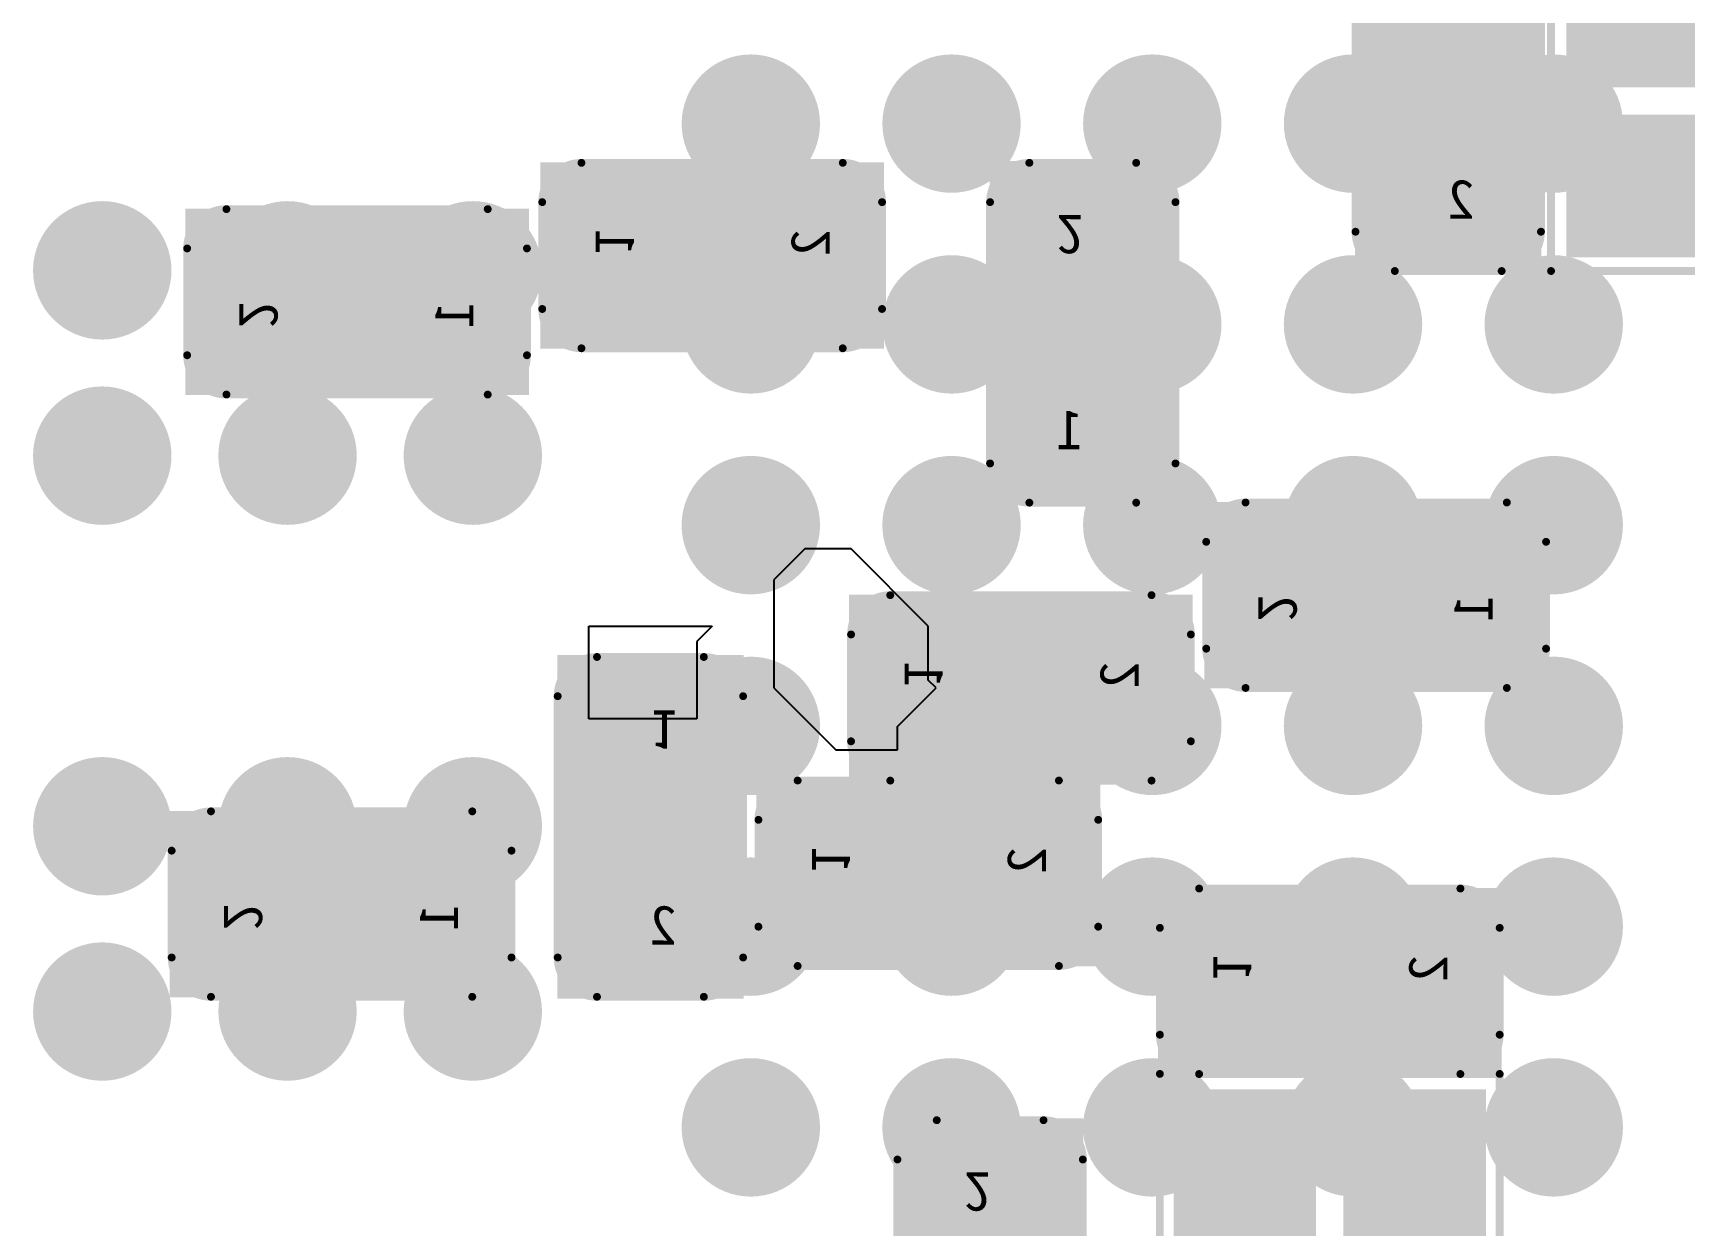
# Model space of a CAD drawing. Header units: millimetres. Extents: x 7.33 to 10.08, y 7.01 to 8.78.
# Drawn here: x 8.0839 to 8.2944, y 7.6805 to 7.8326 of the extents above; entities that cross this region are included whole.
import ezdxf

# ---------------------------------------------------------------- set-up
doc = ezdxf.new("R2010")
doc.units = ezdxf.units.MM
doc.header["$MEASUREMENT"] = 0
for name, color, linetype in [('BottomLayer', 5, 'Continuous'), ('BottomOverlay', 54, 'Continuous'), ('BottomPaste', 16, 'Continuous'), ('BottomSolder', 6, 'Continuous'), ('Mechanical20', 56, 'Continuous'), ('TopLayer', 1, 'Continuous'), ('TopPaste', 8, 'Continuous'), ('TopSolder', 216, 'Continuous')]:
    doc.layers.add(name, color=color, linetype=linetype)

# ---------------------------------------------------------------- blocks, each defined once
blk = doc.blocks.new('R0201_B_102')
at = {"layer": 'BottomLayer'}
for points in [[(-0.01792, -0.00788), (-0.00375, -0.00788), (-0.01792, 0.00787), (-0.00375, 0.00787)], [(0.00374, -0.00788), (0.01791, -0.00788), (0.00374, 0.00787), (0.01791, 0.00787)]]:
    blk.add_solid(points, dxfattribs=at)
at = {"layer": 'BottomOverlay', "const_width": 0.001}
for points in [[(-0.02166, 0.01182), (-0.02166, -0.01182)], [(-0.02166, 0.01182), (0.02166, 0.01182)], [(0.02166, 0.01182), (0.02166, -0.01182)], [(-0.02166, -0.01182), (0.02166, -0.01182)]]:
    blk.add_lwpolyline(points, dxfattribs=at)
at = {"layer": 'BottomOverlay', "const_width": 0.0005}
for points in [[(-0.02191, 0.01182, 1), (-0.02141, 0.01182, 1)], [(-0.02191, 0.01182, 1), (-0.02141, 0.01182, 1)], [(0.02141, 0.01182, 1), (0.02191, 0.01182, 1)], [(0.02141, 0.01182, 1), (0.02191, 0.01182, 1)], [(-0.02191, -0.01182, 1), (-0.02141, -0.01182, 1)], [(-0.02191, -0.01182, 1), (-0.02141, -0.01182, 1)], [(0.02141, -0.01182, 1), (0.02191, -0.01182, 1)], [(0.02141, -0.01182, 1), (0.02191, -0.01182, 1)]]:
    blk.add_lwpolyline(points, format="xyb", close=True, dxfattribs=at)
at = {"layer": 'BottomPaste'}
for points in [[(-0.01792, -0.00788), (-0.00375, -0.00788), (-0.01792, 0.00787), (-0.00375, 0.00787)], [(0.00374, -0.00788), (0.01791, -0.00788), (0.00374, 0.00787), (0.01791, 0.00787)]]:
    blk.add_solid(points, dxfattribs=at)
at = {"layer": 'BottomSolder'}
for points in [[(-0.01992, -0.00988), (-0.00175, -0.00988), (-0.01992, 0.00987), (-0.00175, 0.00987)], [(0.00174, -0.00988), (0.01991, -0.00988), (0.00174, 0.00987), (0.01991, 0.00987)]]:
    blk.add_solid(points, dxfattribs=at)
blk = doc.blocks.new('R0201_B_132')
at = {"layer": 'BottomLayer'}
for points in [[(-0.01792, -0.00788), (-0.00375, -0.00788), (-0.01792, 0.00787), (-0.00375, 0.00787)], [(0.00374, -0.00788), (0.01791, -0.00788), (0.00374, 0.00787), (0.01791, 0.00787)]]:
    blk.add_solid(points, dxfattribs=at)
at = {"layer": 'BottomOverlay', "const_width": 0.001}
for points in [[(-0.02166, -0.01182), (-0.02166, 0.01182)], [(-0.02166, 0.01182), (0.02166, 0.01182)], [(0.02166, -0.01182), (0.02166, 0.01182)], [(-0.02166, -0.01182), (0.02166, -0.01182)]]:
    blk.add_lwpolyline(points, dxfattribs=at)
at = {"layer": 'BottomOverlay', "const_width": 0.0005}
for points in [[(-0.02191, 0.01182, 1), (-0.02141, 0.01182, 1)], [(-0.02191, 0.01182, 1), (-0.02141, 0.01182, 1)], [(0.02141, 0.01182, 1), (0.02191, 0.01182, 1)], [(0.02141, 0.01182, 1), (0.02191, 0.01182, 1)], [(-0.02191, -0.01182, 1), (-0.02141, -0.01182, 1)], [(-0.02191, -0.01182, 1), (-0.02141, -0.01182, 1)], [(0.02141, -0.01182, 1), (0.02191, -0.01182, 1)], [(0.02141, -0.01182, 1), (0.02191, -0.01182, 1)]]:
    blk.add_lwpolyline(points, format="xyb", close=True, dxfattribs=at)
at = {"layer": 'BottomPaste'}
for points in [[(-0.01792, -0.00788), (-0.00375, -0.00788), (-0.01792, 0.00787), (-0.00375, 0.00787)], [(0.00374, -0.00788), (0.01791, -0.00788), (0.00374, 0.00787), (0.01791, 0.00787)]]:
    blk.add_solid(points, dxfattribs=at)
at = {"layer": 'BottomSolder'}
for points in [[(-0.01992, -0.00988), (-0.00175, -0.00988), (-0.01992, 0.00987), (-0.00175, 0.00987)], [(0.00174, -0.00988), (0.01991, -0.00988), (0.00174, 0.00987), (0.01991, 0.00987)]]:
    blk.add_solid(points, dxfattribs=at)
blk = doc.blocks.new('C0201_B_372')
at = {"layer": 'BottomLayer'}
for points in [[(-0.01792, -0.00788), (-0.00375, -0.00788), (-0.01792, 0.00787), (-0.00375, 0.00787)], [(0.00374, -0.00788), (0.01791, -0.00788), (0.00374, 0.00787), (0.01791, 0.00787)]]:
    blk.add_solid(points, dxfattribs=at)
at = {"layer": 'BottomOverlay', "const_width": 0.001}
for points in [[(-0.02166, 0.00681, -0.414249), (-0.01666, 0.01182)], [(0.01665, 0.01182, -0.414214), (0.02166, 0.00681)], [(-0.01666, -0.01182, -0.414178), (-0.02166, -0.00681)], [(0.02166, -0.00681, -0.414132), (0.01665, -0.01182)]]:
    blk.add_lwpolyline(points, format="xyb", dxfattribs=at)
for points in [[(-0.01666, 0.01182), (0.01665, 0.01182)], [(-0.02166, 0.00681), (-0.02166, -0.00681)], [(0.02166, 0.00681), (0.02166, -0.00681)], [(-0.01666, -0.01182), (0.01665, -0.01182)]]:
    blk.add_lwpolyline(points, dxfattribs=at)
at = {"layer": 'BottomOverlay', "const_width": 0.0005}
for points in [[(-0.01691, 0.01182, 1), (-0.01641, 0.01182, 1)], [(-0.01691, 0.01182, 1), (-0.01641, 0.01182, 1)], [(0.0164, 0.01182, 1), (0.0169, 0.01182, 1)], [(0.0164, 0.01182, 1), (0.0169, 0.01182, 1)], [(-0.02191, 0.00681, 1), (-0.02141, 0.00681, 1)], [(-0.02191, 0.00681, 1), (-0.02141, 0.00681, 1)], [(0.02141, 0.00681, 1), (0.02191, 0.00681, 1)], [(0.02141, 0.00681, 1), (0.02191, 0.00681, 1)], [(-0.02191, -0.00681, 1), (-0.02141, -0.00681, 1)], [(-0.02191, -0.00681, 1), (-0.02141, -0.00681, 1)], [(0.02141, -0.00681, 1), (0.02191, -0.00681, 1)], [(0.02141, -0.00681, 1), (0.02191, -0.00681, 1)], [(-0.01691, -0.01182, 1), (-0.01641, -0.01182, 1)], [(-0.01691, -0.01182, 1), (-0.01641, -0.01182, 1)], [(0.0164, -0.01182, 1), (0.0169, -0.01182, 1)], [(0.0164, -0.01182, 1), (0.0169, -0.01182, 1)]]:
    blk.add_lwpolyline(points, format="xyb", close=True, dxfattribs=at)
at = {"layer": 'BottomPaste'}
for points in [[(-0.01792, -0.00788), (-0.00375, -0.00788), (-0.01792, 0.00787), (-0.00375, 0.00787)], [(0.00374, -0.00788), (0.01791, -0.00788), (0.00374, 0.00787), (0.01791, 0.00787)]]:
    blk.add_solid(points, dxfattribs=at)
at = {"layer": 'BottomSolder'}
for points in [[(-0.02192, -0.01188), (0.00025, -0.01188), (-0.02192, 0.01187), (0.00025, 0.01187)], [(-0.00026, -0.01188), (0.02191, -0.01188), (-0.00026, 0.01187), (0.02191, 0.01187)]]:
    blk.add_solid(points, dxfattribs=at)
at = {"layer": 'Mechanical20', "text_generation_flag": 2}
for s, rotation, p in [('1', 270, (-0.01484, 0)), ('2', 90, (0.015, 0.00333))]:
    blk.add_text(s, height=0.005, rotation=rotation, dxfattribs=at).set_placement(p)
blk = doc.blocks.new('C0201_B_427')
at = {"layer": 'BottomLayer'}
for points in [[(-0.01792, -0.00788), (-0.00375, -0.00788), (-0.01792, 0.00787), (-0.00375, 0.00787)], [(0.00374, -0.00788), (0.01791, -0.00788), (0.00374, 0.00787), (0.01791, 0.00787)]]:
    blk.add_solid(points, dxfattribs=at)
at = {"layer": 'BottomOverlay', "const_width": 0.001}
for points in [[(-0.02166, 0.00681, -0.414249), (-0.01666, 0.01182)], [(0.01665, 0.01182, -0.414214), (0.02166, 0.00681)], [(-0.01666, -0.01182, -0.414178), (-0.02166, -0.00681)], [(0.02166, -0.00681, -0.414132), (0.01665, -0.01182)]]:
    blk.add_lwpolyline(points, format="xyb", dxfattribs=at)
for points in [[(-0.01666, 0.01182), (0.01665, 0.01182)], [(-0.02166, -0.00681), (-0.02166, 0.00681)], [(0.02166, -0.00681), (0.02166, 0.00681)], [(-0.01666, -0.01182), (0.01665, -0.01182)]]:
    blk.add_lwpolyline(points, dxfattribs=at)
at = {"layer": 'BottomOverlay', "const_width": 0.0005}
for points in [[(-0.01691, 0.01182, 1), (-0.01641, 0.01182, 1)], [(-0.01691, 0.01182, 1), (-0.01641, 0.01182, 1)], [(0.0164, 0.01182, 1), (0.0169, 0.01182, 1)], [(0.0164, 0.01182, 1), (0.0169, 0.01182, 1)], [(-0.02191, 0.00681, 1), (-0.02141, 0.00681, 1)], [(-0.02191, 0.00681, 1), (-0.02141, 0.00681, 1)], [(0.02141, 0.00681, 1), (0.02191, 0.00681, 1)], [(0.02141, 0.00681, 1), (0.02191, 0.00681, 1)], [(-0.02191, -0.00681, 1), (-0.02141, -0.00681, 1)], [(-0.02191, -0.00681, 1), (-0.02141, -0.00681, 1)], [(0.02141, -0.00681, 1), (0.02191, -0.00681, 1)], [(0.02141, -0.00681, 1), (0.02191, -0.00681, 1)], [(-0.01691, -0.01182, 1), (-0.01641, -0.01182, 1)], [(-0.01691, -0.01182, 1), (-0.01641, -0.01182, 1)], [(0.0164, -0.01182, 1), (0.0169, -0.01182, 1)], [(0.0164, -0.01182, 1), (0.0169, -0.01182, 1)]]:
    blk.add_lwpolyline(points, format="xyb", close=True, dxfattribs=at)
at = {"layer": 'BottomPaste'}
for points in [[(-0.01792, -0.00788), (-0.00375, -0.00788), (-0.01792, 0.00787), (-0.00375, 0.00787)], [(0.00374, -0.00788), (0.01791, -0.00788), (0.00374, 0.00787), (0.01791, 0.00787)]]:
    blk.add_solid(points, dxfattribs=at)
at = {"layer": 'BottomSolder'}
for points in [[(-0.02192, -0.01188), (0.00025, -0.01188), (-0.02192, 0.01187), (0.00025, 0.01187)], [(-0.00026, -0.01188), (0.02191, -0.01188), (-0.00026, 0.01187), (0.02191, 0.01187)]]:
    blk.add_solid(points, dxfattribs=at)
at = {"layer": 'Mechanical20', "text_generation_flag": 2}
for s, rotation, p in [('1', -90, (-0.01484, 0)), ('2', -270, (0.015, 0.00333))]:
    blk.add_text(s, height=0.005, rotation=rotation, dxfattribs=at).set_placement(p)
blk = doc.blocks.new('C0201_B_457')
at = {"layer": 'BottomLayer'}
for points in [[(-0.01792, -0.00788), (-0.00375, -0.00788), (-0.01792, 0.00787), (-0.00375, 0.00787)], [(0.00374, -0.00788), (0.01791, -0.00788), (0.00374, 0.00787), (0.01791, 0.00787)]]:
    blk.add_solid(points, dxfattribs=at)
at = {"layer": 'BottomOverlay', "const_width": 0.001}
for points in [[(-0.02166, 0.00681, -0.414249), (-0.01666, 0.01182)], [(0.01665, 0.01182, -0.414214), (0.02166, 0.00681)], [(-0.01666, -0.01182, -0.414178), (-0.02166, -0.00681)], [(0.02166, -0.00681, -0.414132), (0.01665, -0.01182)]]:
    blk.add_lwpolyline(points, format="xyb", dxfattribs=at)
for points in [[(-0.01666, 0.01182), (0.01665, 0.01182)], [(-0.02166, -0.00681), (-0.02166, 0.00681)], [(0.02166, -0.00681), (0.02166, 0.00681)], [(-0.01666, -0.01182), (0.01665, -0.01182)]]:
    blk.add_lwpolyline(points, dxfattribs=at)
at = {"layer": 'BottomOverlay', "const_width": 0.0005}
for points in [[(-0.01691, 0.01182, 1), (-0.01641, 0.01182, 1)], [(-0.01691, 0.01182, 1), (-0.01641, 0.01182, 1)], [(0.0164, 0.01182, 1), (0.0169, 0.01182, 1)], [(0.0164, 0.01182, 1), (0.0169, 0.01182, 1)], [(-0.02191, 0.00681, 1), (-0.02141, 0.00681, 1)], [(-0.02191, 0.00681, 1), (-0.02141, 0.00681, 1)], [(0.02141, 0.00681, 1), (0.02191, 0.00681, 1)], [(0.02141, 0.00681, 1), (0.02191, 0.00681, 1)], [(-0.02191, -0.00681, 1), (-0.02141, -0.00681, 1)], [(-0.02191, -0.00681, 1), (-0.02141, -0.00681, 1)], [(0.02141, -0.00681, 1), (0.02191, -0.00681, 1)], [(0.02141, -0.00681, 1), (0.02191, -0.00681, 1)], [(-0.01691, -0.01182, 1), (-0.01641, -0.01182, 1)], [(-0.01691, -0.01182, 1), (-0.01641, -0.01182, 1)], [(0.0164, -0.01182, 1), (0.0169, -0.01182, 1)], [(0.0164, -0.01182, 1), (0.0169, -0.01182, 1)]]:
    blk.add_lwpolyline(points, format="xyb", close=True, dxfattribs=at)
at = {"layer": 'BottomPaste'}
for points in [[(-0.01792, -0.00788), (-0.00375, -0.00788), (-0.01792, 0.00787), (-0.00375, 0.00787)], [(0.00374, -0.00788), (0.01791, -0.00788), (0.00374, 0.00787), (0.01791, 0.00787)]]:
    blk.add_solid(points, dxfattribs=at)
at = {"layer": 'BottomSolder'}
for points in [[(-0.02192, -0.01188), (0.00025, -0.01188), (-0.02192, 0.01187), (0.00025, 0.01187)], [(-0.00026, -0.01188), (0.02191, -0.01188), (-0.00026, 0.01187), (0.02191, 0.01187)]]:
    blk.add_solid(points, dxfattribs=at)
at = {"layer": 'Mechanical20', "text_generation_flag": 2}
for s, rotation, p in [('1', -90, (-0.01484, 0)), ('2', -270, (0.015, 0.00333))]:
    blk.add_text(s, height=0.005, rotation=rotation, dxfattribs=at).set_placement(p)
blk = doc.blocks.new('C0201_B_458')
at = {"layer": 'BottomLayer'}
for points in [[(-0.01792, -0.00788), (-0.00375, -0.00788), (-0.01792, 0.00787), (-0.00375, 0.00787)], [(0.00374, -0.00788), (0.01791, -0.00788), (0.00374, 0.00787), (0.01791, 0.00787)]]:
    blk.add_solid(points, dxfattribs=at)
at = {"layer": 'BottomOverlay', "const_width": 0.001}
for points in [[(-0.02166, 0.00681, -0.414249), (-0.01666, 0.01182)], [(0.01665, 0.01182, -0.414214), (0.02166, 0.00681)], [(-0.01666, -0.01182, -0.414178), (-0.02166, -0.00681)], [(0.02166, -0.00681, -0.414132), (0.01665, -0.01182)]]:
    blk.add_lwpolyline(points, format="xyb", dxfattribs=at)
for points in [[(0.01665, 0.01182), (-0.01666, 0.01182)], [(-0.02166, -0.00681), (-0.02166, 0.00681)], [(0.02166, -0.00681), (0.02166, 0.00681)], [(0.01665, -0.01182), (-0.01666, -0.01182)]]:
    blk.add_lwpolyline(points, dxfattribs=at)
at = {"layer": 'BottomOverlay', "const_width": 0.0005}
for points in [[(-0.01691, 0.01182, 1), (-0.01641, 0.01182, 1)], [(-0.01691, 0.01182, 1), (-0.01641, 0.01182, 1)], [(0.0164, 0.01182, 1), (0.0169, 0.01182, 1)], [(0.0164, 0.01182, 1), (0.0169, 0.01182, 1)], [(-0.02191, 0.00681, 1), (-0.02141, 0.00681, 1)], [(-0.02191, 0.00681, 1), (-0.02141, 0.00681, 1)], [(0.02141, 0.00681, 1), (0.02191, 0.00681, 1)], [(0.02141, 0.00681, 1), (0.02191, 0.00681, 1)], [(-0.02191, -0.00681, 1), (-0.02141, -0.00681, 1)], [(-0.02191, -0.00681, 1), (-0.02141, -0.00681, 1)], [(0.02141, -0.00681, 1), (0.02191, -0.00681, 1)], [(0.02141, -0.00681, 1), (0.02191, -0.00681, 1)], [(-0.01691, -0.01182, 1), (-0.01641, -0.01182, 1)], [(-0.01691, -0.01182, 1), (-0.01641, -0.01182, 1)], [(0.0164, -0.01182, 1), (0.0169, -0.01182, 1)], [(0.0164, -0.01182, 1), (0.0169, -0.01182, 1)]]:
    blk.add_lwpolyline(points, format="xyb", close=True, dxfattribs=at)
at = {"layer": 'BottomPaste'}
for points in [[(-0.01792, -0.00788), (-0.00375, -0.00788), (-0.01792, 0.00787), (-0.00375, 0.00787)], [(0.00374, -0.00788), (0.01791, -0.00788), (0.00374, 0.00787), (0.01791, 0.00787)]]:
    blk.add_solid(points, dxfattribs=at)
at = {"layer": 'BottomSolder'}
for points in [[(-0.02192, -0.01188), (0.00025, -0.01188), (-0.02192, 0.01187), (0.00025, 0.01187)], [(-0.00026, -0.01188), (0.02191, -0.01188), (-0.00026, 0.01187), (0.02191, 0.01187)]]:
    blk.add_solid(points, dxfattribs=at)
at = {"layer": 'Mechanical20', "text_generation_flag": 2}
for s, rotation, p in [('1', -90, (-0.01484, 0)), ('2', 90, (0.015, 0.00333))]:
    blk.add_text(s, height=0.005, rotation=rotation, dxfattribs=at).set_placement(p)
blk = doc.blocks.new('C0201_B_459')
at = {"layer": 'BottomLayer'}
for points in [[(-0.01792, -0.00788), (-0.00375, -0.00788), (-0.01792, 0.00787), (-0.00375, 0.00787)], [(0.00374, -0.00788), (0.01791, -0.00788), (0.00374, 0.00787), (0.01791, 0.00787)]]:
    blk.add_solid(points, dxfattribs=at)
at = {"layer": 'BottomOverlay', "const_width": 0.001}
for points in [[(-0.02166, 0.00681, -0.414249), (-0.01666, 0.01182)], [(0.01665, 0.01182, -0.414214), (0.02166, 0.00681)], [(-0.01666, -0.01182, -0.414178), (-0.02166, -0.00681)], [(0.02166, -0.00681, -0.414132), (0.01665, -0.01182)]]:
    blk.add_lwpolyline(points, format="xyb", dxfattribs=at)
for points in [[(-0.01666, 0.01182), (0.01665, 0.01182)], [(-0.02166, -0.00681), (-0.02166, 0.00681)], [(0.02166, -0.00681), (0.02166, 0.00681)], [(-0.01666, -0.01182), (0.01665, -0.01182)]]:
    blk.add_lwpolyline(points, dxfattribs=at)
at = {"layer": 'BottomOverlay', "const_width": 0.0005}
for points in [[(-0.01691, 0.01182, 1), (-0.01641, 0.01182, 1)], [(-0.01691, 0.01182, 1), (-0.01641, 0.01182, 1)], [(0.0164, 0.01182, 1), (0.0169, 0.01182, 1)], [(0.0164, 0.01182, 1), (0.0169, 0.01182, 1)], [(-0.02191, 0.00681, 1), (-0.02141, 0.00681, 1)], [(-0.02191, 0.00681, 1), (-0.02141, 0.00681, 1)], [(0.02141, 0.00681, 1), (0.02191, 0.00681, 1)], [(0.02141, 0.00681, 1), (0.02191, 0.00681, 1)], [(-0.02191, -0.00681, 1), (-0.02141, -0.00681, 1)], [(-0.02191, -0.00681, 1), (-0.02141, -0.00681, 1)], [(0.02141, -0.00681, 1), (0.02191, -0.00681, 1)], [(0.02141, -0.00681, 1), (0.02191, -0.00681, 1)], [(-0.01691, -0.01182, 1), (-0.01641, -0.01182, 1)], [(-0.01691, -0.01182, 1), (-0.01641, -0.01182, 1)], [(0.0164, -0.01182, 1), (0.0169, -0.01182, 1)], [(0.0164, -0.01182, 1), (0.0169, -0.01182, 1)]]:
    blk.add_lwpolyline(points, format="xyb", close=True, dxfattribs=at)
at = {"layer": 'BottomPaste'}
for points in [[(-0.01792, -0.00788), (-0.00375, -0.00788), (-0.01792, 0.00787), (-0.00375, 0.00787)], [(0.00374, -0.00788), (0.01791, -0.00788), (0.00374, 0.00787), (0.01791, 0.00787)]]:
    blk.add_solid(points, dxfattribs=at)
at = {"layer": 'BottomSolder'}
for points in [[(-0.02192, -0.01188), (0.00025, -0.01188), (-0.02192, 0.01187), (0.00025, 0.01187)], [(-0.00026, -0.01188), (0.02191, -0.01188), (-0.00026, 0.01187), (0.02191, 0.01187)]]:
    blk.add_solid(points, dxfattribs=at)
at = {"layer": 'Mechanical20', "text_generation_flag": 2}
for s, rotation, p in [('1', -90, (-0.01484, 0)), ('2', -270, (0.015, 0.00333))]:
    blk.add_text(s, height=0.005, rotation=rotation, dxfattribs=at).set_placement(p)
blk = doc.blocks.new('C0201_B_461')
at = {"layer": 'BottomLayer'}
for points in [[(-0.01792, -0.00788), (-0.00375, -0.00788), (-0.01792, 0.00787), (-0.00375, 0.00787)], [(0.00374, -0.00788), (0.01791, -0.00788), (0.00374, 0.00787), (0.01791, 0.00787)]]:
    blk.add_solid(points, dxfattribs=at)
at = {"layer": 'BottomOverlay', "const_width": 0.001}
for points in [[(-0.02166, 0.00681, -0.414249), (-0.01666, 0.01182)], [(0.01665, 0.01182, -0.414214), (0.02166, 0.00681)], [(-0.01666, -0.01182, -0.414178), (-0.02166, -0.00681)], [(0.02166, -0.00681, -0.414132), (0.01665, -0.01182)]]:
    blk.add_lwpolyline(points, format="xyb", dxfattribs=at)
for points in [[(-0.01666, 0.01182), (0.01665, 0.01182)], [(-0.02166, 0.00681), (-0.02166, -0.00681)], [(0.02166, 0.00681), (0.02166, -0.00681)], [(-0.01666, -0.01182), (0.01665, -0.01182)]]:
    blk.add_lwpolyline(points, dxfattribs=at)
at = {"layer": 'BottomOverlay', "const_width": 0.0005}
for points in [[(-0.01691, 0.01182, 1), (-0.01641, 0.01182, 1)], [(-0.01691, 0.01182, 1), (-0.01641, 0.01182, 1)], [(0.0164, 0.01182, 1), (0.0169, 0.01182, 1)], [(0.0164, 0.01182, 1), (0.0169, 0.01182, 1)], [(-0.02191, 0.00681, 1), (-0.02141, 0.00681, 1)], [(-0.02191, 0.00681, 1), (-0.02141, 0.00681, 1)], [(0.02141, 0.00681, 1), (0.02191, 0.00681, 1)], [(0.02141, 0.00681, 1), (0.02191, 0.00681, 1)], [(-0.02191, -0.00681, 1), (-0.02141, -0.00681, 1)], [(-0.02191, -0.00681, 1), (-0.02141, -0.00681, 1)], [(0.02141, -0.00681, 1), (0.02191, -0.00681, 1)], [(0.02141, -0.00681, 1), (0.02191, -0.00681, 1)], [(-0.01691, -0.01182, 1), (-0.01641, -0.01182, 1)], [(-0.01691, -0.01182, 1), (-0.01641, -0.01182, 1)], [(0.0164, -0.01182, 1), (0.0169, -0.01182, 1)], [(0.0164, -0.01182, 1), (0.0169, -0.01182, 1)]]:
    blk.add_lwpolyline(points, format="xyb", close=True, dxfattribs=at)
at = {"layer": 'BottomPaste'}
for points in [[(-0.01792, -0.00788), (-0.00375, -0.00788), (-0.01792, 0.00787), (-0.00375, 0.00787)], [(0.00374, -0.00788), (0.01791, -0.00788), (0.00374, 0.00787), (0.01791, 0.00787)]]:
    blk.add_solid(points, dxfattribs=at)
at = {"layer": 'BottomSolder'}
for points in [[(-0.02192, -0.01188), (0.00025, -0.01188), (-0.02192, 0.01187), (0.00025, 0.01187)], [(-0.00026, -0.01188), (0.02191, -0.01188), (-0.00026, 0.01187), (0.02191, 0.01187)]]:
    blk.add_solid(points, dxfattribs=at)
at = {"layer": 'Mechanical20', "text_generation_flag": 2}
for s, rotation, p in [('1', 270, (-0.01484, 0)), ('2', 90, (0.015, 0.00333))]:
    blk.add_text(s, height=0.005, rotation=rotation, dxfattribs=at).set_placement(p)
blk = doc.blocks.new('C0201_B_471')
at = {"layer": 'BottomLayer'}
for points in [[(-0.01792, -0.00788), (-0.00375, -0.00788), (-0.01792, 0.00787), (-0.00375, 0.00787)], [(0.00374, -0.00788), (0.01791, -0.00788), (0.00374, 0.00787), (0.01791, 0.00787)]]:
    blk.add_solid(points, dxfattribs=at)
at = {"layer": 'BottomOverlay', "const_width": 0.001}
for points in [[(-0.02166, 0.00681, -0.414249), (-0.01666, 0.01182)], [(0.01665, 0.01182, -0.414214), (0.02166, 0.00681)], [(-0.01666, -0.01182, -0.414178), (-0.02166, -0.00681)], [(0.02166, -0.00681, -0.414132), (0.01665, -0.01182)]]:
    blk.add_lwpolyline(points, format="xyb", dxfattribs=at)
for points in [[(0.01665, 0.01182), (-0.01666, 0.01182)], [(-0.02166, 0.00681), (-0.02166, -0.00681)], [(0.02166, 0.00681), (0.02166, -0.00681)], [(0.01665, -0.01182), (-0.01666, -0.01182)]]:
    blk.add_lwpolyline(points, dxfattribs=at)
at = {"layer": 'BottomOverlay', "const_width": 0.0005}
for points in [[(-0.01691, 0.01182, 1), (-0.01641, 0.01182, 1)], [(-0.01691, 0.01182, 1), (-0.01641, 0.01182, 1)], [(0.0164, 0.01182, 1), (0.0169, 0.01182, 1)], [(0.0164, 0.01182, 1), (0.0169, 0.01182, 1)], [(-0.02191, 0.00681, 1), (-0.02141, 0.00681, 1)], [(-0.02191, 0.00681, 1), (-0.02141, 0.00681, 1)], [(0.02141, 0.00681, 1), (0.02191, 0.00681, 1)], [(0.02141, 0.00681, 1), (0.02191, 0.00681, 1)], [(-0.02191, -0.00681, 1), (-0.02141, -0.00681, 1)], [(-0.02191, -0.00681, 1), (-0.02141, -0.00681, 1)], [(0.02141, -0.00681, 1), (0.02191, -0.00681, 1)], [(0.02141, -0.00681, 1), (0.02191, -0.00681, 1)], [(-0.01691, -0.01182, 1), (-0.01641, -0.01182, 1)], [(-0.01691, -0.01182, 1), (-0.01641, -0.01182, 1)], [(0.0164, -0.01182, 1), (0.0169, -0.01182, 1)], [(0.0164, -0.01182, 1), (0.0169, -0.01182, 1)]]:
    blk.add_lwpolyline(points, format="xyb", close=True, dxfattribs=at)
at = {"layer": 'BottomPaste'}
for points in [[(-0.01792, -0.00788), (-0.00375, -0.00788), (-0.01792, 0.00787), (-0.00375, 0.00787)], [(0.00374, -0.00788), (0.01791, -0.00788), (0.00374, 0.00787), (0.01791, 0.00787)]]:
    blk.add_solid(points, dxfattribs=at)
at = {"layer": 'BottomSolder'}
for points in [[(-0.02192, -0.01188), (0.00025, -0.01188), (-0.02192, 0.01187), (0.00025, 0.01187)], [(-0.00026, -0.01188), (0.02191, -0.01188), (-0.00026, 0.01187), (0.02191, 0.01187)]]:
    blk.add_solid(points, dxfattribs=at)
at = {"layer": 'Mechanical20', "text_generation_flag": 2}
for s, rotation, p in [('1', -90, (-0.01484, 0)), ('2', 90, (0.015, 0.00333))]:
    blk.add_text(s, height=0.005, rotation=rotation, dxfattribs=at).set_placement(p)
blk = doc.blocks.new('C0201_B_474')
at = {"layer": 'BottomLayer'}
for points in [[(-0.01792, -0.00788), (-0.00375, -0.00788), (-0.01792, 0.00787), (-0.00375, 0.00787)], [(0.00374, -0.00788), (0.01791, -0.00788), (0.00374, 0.00787), (0.01791, 0.00787)]]:
    blk.add_solid(points, dxfattribs=at)
at = {"layer": 'BottomOverlay', "const_width": 0.001}
for points in [[(-0.02166, 0.00681, -0.414249), (-0.01666, 0.01182)], [(0.01665, 0.01182, -0.414214), (0.02166, 0.00681)], [(-0.01666, -0.01182, -0.414178), (-0.02166, -0.00681)], [(0.02166, -0.00681, -0.414132), (0.01665, -0.01182)]]:
    blk.add_lwpolyline(points, format="xyb", dxfattribs=at)
for points in [[(0.01665, 0.01182), (-0.01666, 0.01182)], [(-0.02166, 0.00681), (-0.02166, -0.00681)], [(0.02166, 0.00681), (0.02166, -0.00681)], [(0.01665, -0.01182), (-0.01666, -0.01182)]]:
    blk.add_lwpolyline(points, dxfattribs=at)
at = {"layer": 'BottomOverlay', "const_width": 0.0005}
for points in [[(-0.01691, 0.01182, 1), (-0.01641, 0.01182, 1)], [(-0.01691, 0.01182, 1), (-0.01641, 0.01182, 1)], [(0.0164, 0.01182, 1), (0.0169, 0.01182, 1)], [(0.0164, 0.01182, 1), (0.0169, 0.01182, 1)], [(-0.02191, 0.00681, 1), (-0.02141, 0.00681, 1)], [(-0.02191, 0.00681, 1), (-0.02141, 0.00681, 1)], [(0.02141, 0.00681, 1), (0.02191, 0.00681, 1)], [(0.02141, 0.00681, 1), (0.02191, 0.00681, 1)], [(-0.02191, -0.00681, 1), (-0.02141, -0.00681, 1)], [(-0.02191, -0.00681, 1), (-0.02141, -0.00681, 1)], [(0.02141, -0.00681, 1), (0.02191, -0.00681, 1)], [(0.02141, -0.00681, 1), (0.02191, -0.00681, 1)], [(-0.01691, -0.01182, 1), (-0.01641, -0.01182, 1)], [(-0.01691, -0.01182, 1), (-0.01641, -0.01182, 1)], [(0.0164, -0.01182, 1), (0.0169, -0.01182, 1)], [(0.0164, -0.01182, 1), (0.0169, -0.01182, 1)]]:
    blk.add_lwpolyline(points, format="xyb", close=True, dxfattribs=at)
at = {"layer": 'BottomPaste'}
for points in [[(-0.01792, -0.00788), (-0.00375, -0.00788), (-0.01792, 0.00787), (-0.00375, 0.00787)], [(0.00374, -0.00788), (0.01791, -0.00788), (0.00374, 0.00787), (0.01791, 0.00787)]]:
    blk.add_solid(points, dxfattribs=at)
at = {"layer": 'BottomSolder'}
for points in [[(-0.02192, -0.01188), (0.00025, -0.01188), (-0.02192, 0.01187), (0.00025, 0.01187)], [(-0.00026, -0.01188), (0.02191, -0.01188), (-0.00026, 0.01187), (0.02191, 0.01187)]]:
    blk.add_solid(points, dxfattribs=at)
at = {"layer": 'Mechanical20', "text_generation_flag": 2}
for s, rotation, p in [('1', -90, (-0.01484, 0)), ('2', 90, (0.015, 0.00333))]:
    blk.add_text(s, height=0.005, rotation=rotation, dxfattribs=at).set_placement(p)
blk = doc.blocks.new('C0201_B_488')
at = {"layer": 'BottomLayer'}
for points in [[(-0.01792, -0.00788), (-0.00375, -0.00788), (-0.01792, 0.00787), (-0.00375, 0.00787)], [(0.00374, -0.00788), (0.01791, -0.00788), (0.00374, 0.00787), (0.01791, 0.00787)]]:
    blk.add_solid(points, dxfattribs=at)
at = {"layer": 'BottomOverlay', "const_width": 0.001}
for points in [[(-0.02166, 0.00681, -0.414249), (-0.01666, 0.01182)], [(0.01665, 0.01182, -0.414214), (0.02166, 0.00681)], [(-0.01666, -0.01182, -0.414178), (-0.02166, -0.00681)], [(0.02166, -0.00681, -0.414132), (0.01665, -0.01182)]]:
    blk.add_lwpolyline(points, format="xyb", dxfattribs=at)
for points in [[(-0.01666, 0.01182), (0.01665, 0.01182)], [(-0.02166, -0.00681), (-0.02166, 0.00681)], [(0.02166, -0.00681), (0.02166, 0.00681)], [(-0.01666, -0.01182), (0.01665, -0.01182)]]:
    blk.add_lwpolyline(points, dxfattribs=at)
at = {"layer": 'BottomOverlay', "const_width": 0.0005}
for points in [[(-0.01691, 0.01182, 1), (-0.01641, 0.01182, 1)], [(-0.01691, 0.01182, 1), (-0.01641, 0.01182, 1)], [(0.0164, 0.01182, 1), (0.0169, 0.01182, 1)], [(0.0164, 0.01182, 1), (0.0169, 0.01182, 1)], [(-0.02191, 0.00681, 1), (-0.02141, 0.00681, 1)], [(-0.02191, 0.00681, 1), (-0.02141, 0.00681, 1)], [(0.02141, 0.00681, 1), (0.02191, 0.00681, 1)], [(0.02141, 0.00681, 1), (0.02191, 0.00681, 1)], [(-0.02191, -0.00681, 1), (-0.02141, -0.00681, 1)], [(-0.02191, -0.00681, 1), (-0.02141, -0.00681, 1)], [(0.02141, -0.00681, 1), (0.02191, -0.00681, 1)], [(0.02141, -0.00681, 1), (0.02191, -0.00681, 1)], [(-0.01691, -0.01182, 1), (-0.01641, -0.01182, 1)], [(-0.01691, -0.01182, 1), (-0.01641, -0.01182, 1)], [(0.0164, -0.01182, 1), (0.0169, -0.01182, 1)], [(0.0164, -0.01182, 1), (0.0169, -0.01182, 1)]]:
    blk.add_lwpolyline(points, format="xyb", close=True, dxfattribs=at)
at = {"layer": 'BottomPaste'}
for points in [[(-0.01792, -0.00788), (-0.00375, -0.00788), (-0.01792, 0.00787), (-0.00375, 0.00787)], [(0.00374, -0.00788), (0.01791, -0.00788), (0.00374, 0.00787), (0.01791, 0.00787)]]:
    blk.add_solid(points, dxfattribs=at)
at = {"layer": 'BottomSolder'}
for points in [[(-0.02192, -0.01188), (0.00025, -0.01188), (-0.02192, 0.01187), (0.00025, 0.01187)], [(-0.00026, -0.01188), (0.02191, -0.01188), (-0.00026, 0.01187), (0.02191, 0.01187)]]:
    blk.add_solid(points, dxfattribs=at)
at = {"layer": 'Mechanical20', "text_generation_flag": 2}
for s, rotation, p in [('1', -90, (-0.01484, 0)), ('2', -270, (0.015, 0.00333))]:
    blk.add_text(s, height=0.005, rotation=rotation, dxfattribs=at).set_placement(p)
blk = doc.blocks.new('C0201_B_548')
at = {"layer": 'BottomLayer'}
for points in [[(-0.01792, -0.00788), (-0.00375, -0.00788), (-0.01792, 0.00787), (-0.00375, 0.00787)], [(0.00374, -0.00788), (0.01791, -0.00788), (0.00374, 0.00787), (0.01791, 0.00787)]]:
    blk.add_solid(points, dxfattribs=at)
at = {"layer": 'BottomOverlay', "const_width": 0.001}
for points in [[(-0.02166, 0.00681, -0.414249), (-0.01666, 0.01182)], [(0.01665, 0.01182, -0.414214), (0.02166, 0.00681)], [(-0.01666, -0.01182, -0.414178), (-0.02166, -0.00681)], [(0.02166, -0.00681, -0.414132), (0.01665, -0.01182)]]:
    blk.add_lwpolyline(points, format="xyb", dxfattribs=at)
for points in [[(0.01665, 0.01182), (-0.01666, 0.01182)], [(-0.02166, -0.00681), (-0.02166, 0.00681)], [(0.02166, -0.00681), (0.02166, 0.00681)], [(0.01665, -0.01182), (-0.01666, -0.01182)]]:
    blk.add_lwpolyline(points, dxfattribs=at)
at = {"layer": 'BottomOverlay', "const_width": 0.0005}
for points in [[(-0.01691, 0.01182, 1), (-0.01641, 0.01182, 1)], [(-0.01691, 0.01182, 1), (-0.01641, 0.01182, 1)], [(0.0164, 0.01182, 1), (0.0169, 0.01182, 1)], [(0.0164, 0.01182, 1), (0.0169, 0.01182, 1)], [(-0.02191, 0.00681, 1), (-0.02141, 0.00681, 1)], [(-0.02191, 0.00681, 1), (-0.02141, 0.00681, 1)], [(0.02141, 0.00681, 1), (0.02191, 0.00681, 1)], [(0.02141, 0.00681, 1), (0.02191, 0.00681, 1)], [(-0.02191, -0.00681, 1), (-0.02141, -0.00681, 1)], [(-0.02191, -0.00681, 1), (-0.02141, -0.00681, 1)], [(0.02141, -0.00681, 1), (0.02191, -0.00681, 1)], [(0.02141, -0.00681, 1), (0.02191, -0.00681, 1)], [(-0.01691, -0.01182, 1), (-0.01641, -0.01182, 1)], [(-0.01691, -0.01182, 1), (-0.01641, -0.01182, 1)], [(0.0164, -0.01182, 1), (0.0169, -0.01182, 1)], [(0.0164, -0.01182, 1), (0.0169, -0.01182, 1)]]:
    blk.add_lwpolyline(points, format="xyb", close=True, dxfattribs=at)
at = {"layer": 'BottomPaste'}
for points in [[(-0.01792, -0.00788), (-0.00375, -0.00788), (-0.01792, 0.00787), (-0.00375, 0.00787)], [(0.00374, -0.00788), (0.01791, -0.00788), (0.00374, 0.00787), (0.01791, 0.00787)]]:
    blk.add_solid(points, dxfattribs=at)
at = {"layer": 'BottomSolder'}
for points in [[(-0.02192, -0.01188), (0.00025, -0.01188), (-0.02192, 0.01187), (0.00025, 0.01187)], [(-0.00026, -0.01188), (0.02191, -0.01188), (-0.00026, 0.01187), (0.02191, 0.01187)]]:
    blk.add_solid(points, dxfattribs=at)
at = {"layer": 'Mechanical20', "text_generation_flag": 2}
for s, rotation, p in [('1', -90, (-0.01484, 0)), ('2', 90, (0.015, 0.00333))]:
    blk.add_text(s, height=0.005, rotation=rotation, dxfattribs=at).set_placement(p)
blk = doc.blocks.new('C0201_B_549')
at = {"layer": 'BottomLayer'}
for points in [[(-0.01792, -0.00788), (-0.00375, -0.00788), (-0.01792, 0.00787), (-0.00375, 0.00787)], [(0.00374, -0.00788), (0.01791, -0.00788), (0.00374, 0.00787), (0.01791, 0.00787)]]:
    blk.add_solid(points, dxfattribs=at)
at = {"layer": 'BottomOverlay', "const_width": 0.001}
for points in [[(-0.02166, 0.00681, -0.414249), (-0.01666, 0.01182)], [(0.01665, 0.01182, -0.414214), (0.02166, 0.00681)], [(-0.01666, -0.01182, -0.414178), (-0.02166, -0.00681)], [(0.02166, -0.00681, -0.414132), (0.01665, -0.01182)]]:
    blk.add_lwpolyline(points, format="xyb", dxfattribs=at)
for points in [[(0.01665, 0.01182), (-0.01666, 0.01182)], [(-0.02166, 0.00681), (-0.02166, -0.00681)], [(0.02166, 0.00681), (0.02166, -0.00681)], [(0.01665, -0.01182), (-0.01666, -0.01182)]]:
    blk.add_lwpolyline(points, dxfattribs=at)
at = {"layer": 'BottomOverlay', "const_width": 0.0005}
for points in [[(-0.01691, 0.01182, 1), (-0.01641, 0.01182, 1)], [(-0.01691, 0.01182, 1), (-0.01641, 0.01182, 1)], [(0.0164, 0.01182, 1), (0.0169, 0.01182, 1)], [(0.0164, 0.01182, 1), (0.0169, 0.01182, 1)], [(-0.02191, 0.00681, 1), (-0.02141, 0.00681, 1)], [(-0.02191, 0.00681, 1), (-0.02141, 0.00681, 1)], [(0.02141, 0.00681, 1), (0.02191, 0.00681, 1)], [(0.02141, 0.00681, 1), (0.02191, 0.00681, 1)], [(-0.02191, -0.00681, 1), (-0.02141, -0.00681, 1)], [(-0.02191, -0.00681, 1), (-0.02141, -0.00681, 1)], [(0.02141, -0.00681, 1), (0.02191, -0.00681, 1)], [(0.02141, -0.00681, 1), (0.02191, -0.00681, 1)], [(-0.01691, -0.01182, 1), (-0.01641, -0.01182, 1)], [(-0.01691, -0.01182, 1), (-0.01641, -0.01182, 1)], [(0.0164, -0.01182, 1), (0.0169, -0.01182, 1)], [(0.0164, -0.01182, 1), (0.0169, -0.01182, 1)]]:
    blk.add_lwpolyline(points, format="xyb", close=True, dxfattribs=at)
at = {"layer": 'BottomPaste'}
for points in [[(-0.01792, -0.00788), (-0.00375, -0.00788), (-0.01792, 0.00787), (-0.00375, 0.00787)], [(0.00374, -0.00788), (0.01791, -0.00788), (0.00374, 0.00787), (0.01791, 0.00787)]]:
    blk.add_solid(points, dxfattribs=at)
at = {"layer": 'BottomSolder'}
for points in [[(-0.02192, -0.01188), (0.00025, -0.01188), (-0.02192, 0.01187), (0.00025, 0.01187)], [(-0.00026, -0.01188), (0.02191, -0.01188), (-0.00026, 0.01187), (0.02191, 0.01187)]]:
    blk.add_solid(points, dxfattribs=at)
at = {"layer": 'Mechanical20', "text_generation_flag": 2}
for s, rotation, p in [('1', -90, (-0.01484, 0)), ('2', 90, (0.015, 0.00333))]:
    blk.add_text(s, height=0.005, rotation=rotation, dxfattribs=at).set_placement(p)
blk = doc.blocks.new('BGA698_16R1X17R2X1R18_569')
at = {"layer": 'TopLayer', "const_width": 0.00482}
for points in [[(-0.02603, 0.23622, 1), (-0.02121, 0.23622, 1)], [(-0.00241, 0.23622, 1), (0.00241, 0.23622, 1)], [(0.04483, 0.23622, 1), (0.04966, 0.23622, 1)], [(0.06845, 0.23622, 1), (0.07328, 0.23622, 1)], [(-0.02603, 0.2126, 1), (-0.02121, 0.2126, 1)], [(-0.00241, 0.2126, 1), (0.00241, 0.2126, 1)], [(0.04483, 0.2126, 1), (0.04966, 0.2126, 1)], [(0.06845, 0.2126, 1), (0.07328, 0.2126, 1)], [(-0.02603, 0.18898, 1), (-0.02121, 0.18898, 1)], [(-0.00241, 0.18898, 1), (0.00241, 0.18898, 1)], [(0.04483, 0.18898, 1), (0.04966, 0.18898, 1)], [(0.06845, 0.18898, 1), (0.07328, 0.18898, 1)], [(-0.0408, 0.15354, 1), (-0.03597, 0.15354, 1)], [(-0.01521, 0.15354, 1), (-0.01038, 0.15354, 1)], [(0.01038, 0.15354, 1), (0.01521, 0.15354, 1)], [(0.03597, 0.15354, 1), (0.0408, 0.15354, 1)], [(0.06156, 0.15354, 1), (0.06639, 0.15354, 1)], [(0.08716, 0.15354, 1), (0.09198, 0.15354, 1)], [(-0.0408, 0.12795, 1), (-0.03597, 0.12795, 1)], [(-0.01521, 0.12795, 1), (-0.01038, 0.12795, 1)], [(0.01038, 0.12795, 1), (0.01521, 0.12795, 1)], [(0.03597, 0.12795, 1), (0.0408, 0.12795, 1)], [(0.06156, 0.12795, 1), (0.06639, 0.12795, 1)], [(0.08716, 0.12795, 1), (0.09198, 0.12795, 1)], [(-0.0408, 0.10236, 1), (-0.03597, 0.10236, 1)], [(-0.01521, 0.10236, 1), (-0.01038, 0.10236, 1)], [(0.01038, 0.10236, 1), (0.01521, 0.10236, 1)], [(0.03597, 0.10236, 1), (0.0408, 0.10236, 1)], [(0.06156, 0.10236, 1), (0.06639, 0.10236, 1)], [(0.08716, 0.10236, 1), (0.09198, 0.10236, 1)], [(-0.0408, 0.07677, 1), (-0.03597, 0.07677, 1)], [(-0.01521, 0.07677, 1), (-0.01038, 0.07677, 1)], [(0.01038, 0.07677, 1), (0.01521, 0.07677, 1)], [(0.03597, 0.07677, 1), (0.0408, 0.07677, 1)], [(0.06156, 0.07677, 1), (0.06639, 0.07677, 1)], [(0.08716, 0.07677, 1), (0.09198, 0.07677, 1)], [(-0.0408, 0.05118, 1), (-0.03597, 0.05118, 1)], [(-0.01521, 0.05118, 1), (-0.01038, 0.05118, 1)], [(0.01038, 0.05118, 1), (0.01521, 0.05118, 1)], [(0.03597, 0.05118, 1), (0.0408, 0.05118, 1)], [(0.06156, 0.05118, 1), (0.06639, 0.05118, 1)], [(0.08716, 0.05118, 1), (0.09198, 0.05118, 1)]]:
    blk.add_lwpolyline(points, format="xyb", close=True, dxfattribs=at)
at = {"layer": 'TopPaste', "const_width": 0.00482}
for points in [[(-0.02603, 0.23622, 1), (-0.02121, 0.23622, 1)], [(-0.00241, 0.23622, 1), (0.00241, 0.23622, 1)], [(0.04483, 0.23622, 1), (0.04966, 0.23622, 1)], [(0.06845, 0.23622, 1), (0.07328, 0.23622, 1)], [(-0.02603, 0.2126, 1), (-0.02121, 0.2126, 1)], [(-0.00241, 0.2126, 1), (0.00241, 0.2126, 1)], [(0.04483, 0.2126, 1), (0.04966, 0.2126, 1)], [(0.06845, 0.2126, 1), (0.07328, 0.2126, 1)], [(-0.02603, 0.18898, 1), (-0.02121, 0.18898, 1)], [(-0.00241, 0.18898, 1), (0.00241, 0.18898, 1)], [(0.04483, 0.18898, 1), (0.04966, 0.18898, 1)], [(0.06845, 0.18898, 1), (0.07328, 0.18898, 1)], [(-0.0408, 0.15354, 1), (-0.03597, 0.15354, 1)], [(-0.01521, 0.15354, 1), (-0.01038, 0.15354, 1)], [(0.01038, 0.15354, 1), (0.01521, 0.15354, 1)], [(0.03597, 0.15354, 1), (0.0408, 0.15354, 1)], [(0.06156, 0.15354, 1), (0.06639, 0.15354, 1)], [(0.08716, 0.15354, 1), (0.09198, 0.15354, 1)], [(-0.0408, 0.12795, 1), (-0.03597, 0.12795, 1)], [(-0.01521, 0.12795, 1), (-0.01038, 0.12795, 1)], [(0.01038, 0.12795, 1), (0.01521, 0.12795, 1)], [(0.03597, 0.12795, 1), (0.0408, 0.12795, 1)], [(0.06156, 0.12795, 1), (0.06639, 0.12795, 1)], [(0.08716, 0.12795, 1), (0.09198, 0.12795, 1)], [(-0.0408, 0.10236, 1), (-0.03597, 0.10236, 1)], [(-0.01521, 0.10236, 1), (-0.01038, 0.10236, 1)], [(0.01038, 0.10236, 1), (0.01521, 0.10236, 1)], [(0.03597, 0.10236, 1), (0.0408, 0.10236, 1)], [(0.06156, 0.10236, 1), (0.06639, 0.10236, 1)], [(0.08716, 0.10236, 1), (0.09198, 0.10236, 1)], [(-0.0408, 0.07677, 1), (-0.03597, 0.07677, 1)], [(-0.01521, 0.07677, 1), (-0.01038, 0.07677, 1)], [(0.01038, 0.07677, 1), (0.01521, 0.07677, 1)], [(0.03597, 0.07677, 1), (0.0408, 0.07677, 1)], [(0.06156, 0.07677, 1), (0.06639, 0.07677, 1)], [(0.08716, 0.07677, 1), (0.09198, 0.07677, 1)], [(-0.0408, 0.05118, 1), (-0.03597, 0.05118, 1)], [(-0.01521, 0.05118, 1), (-0.01038, 0.05118, 1)], [(0.01038, 0.05118, 1), (0.01521, 0.05118, 1)], [(0.03597, 0.05118, 1), (0.0408, 0.05118, 1)], [(0.06156, 0.05118, 1), (0.06639, 0.05118, 1)], [(0.08716, 0.05118, 1), (0.09198, 0.05118, 1)]]:
    blk.add_lwpolyline(points, format="xyb", close=True, dxfattribs=at)
at = {"layer": 'TopSolder', "const_width": 0.00882}
for points in [[(-0.02803, 0.23622, 1), (-0.01921, 0.23622, 1)], [(-0.00441, 0.23622, 1), (0.00441, 0.23622, 1)], [(0.04283, 0.23622, 1), (0.05166, 0.23622, 1)], [(0.06645, 0.23622, 1), (0.07528, 0.23622, 1)], [(-0.02803, 0.2126, 1), (-0.01921, 0.2126, 1)], [(-0.00441, 0.2126, 1), (0.00441, 0.2126, 1)], [(0.04283, 0.2126, 1), (0.05166, 0.2126, 1)], [(0.06645, 0.2126, 1), (0.07528, 0.2126, 1)], [(-0.02803, 0.18898, 1), (-0.01921, 0.18898, 1)], [(-0.00441, 0.18898, 1), (0.00441, 0.18898, 1)], [(0.04283, 0.18898, 1), (0.05166, 0.18898, 1)], [(0.06645, 0.18898, 1), (0.07528, 0.18898, 1)], [(-0.0428, 0.15354, 1), (-0.03397, 0.15354, 1)], [(-0.01721, 0.15354, 1), (-0.00838, 0.15354, 1)], [(0.00838, 0.15354, 1), (0.01721, 0.15354, 1)], [(0.03397, 0.15354, 1), (0.0428, 0.15354, 1)], [(0.05956, 0.15354, 1), (0.06839, 0.15354, 1)], [(0.08516, 0.15354, 1), (0.09398, 0.15354, 1)], [(-0.0428, 0.12795, 1), (-0.03397, 0.12795, 1)], [(-0.01721, 0.12795, 1), (-0.00838, 0.12795, 1)], [(0.00838, 0.12795, 1), (0.01721, 0.12795, 1)], [(0.03397, 0.12795, 1), (0.0428, 0.12795, 1)], [(0.05956, 0.12795, 1), (0.06839, 0.12795, 1)], [(0.08516, 0.12795, 1), (0.09398, 0.12795, 1)], [(-0.0428, 0.10236, 1), (-0.03397, 0.10236, 1)], [(-0.01721, 0.10236, 1), (-0.00838, 0.10236, 1)], [(0.00838, 0.10236, 1), (0.01721, 0.10236, 1)], [(0.03397, 0.10236, 1), (0.0428, 0.10236, 1)], [(0.05956, 0.10236, 1), (0.06839, 0.10236, 1)], [(0.08516, 0.10236, 1), (0.09398, 0.10236, 1)], [(-0.0428, 0.07677, 1), (-0.03397, 0.07677, 1)], [(-0.01721, 0.07677, 1), (-0.00838, 0.07677, 1)], [(0.00838, 0.07677, 1), (0.01721, 0.07677, 1)], [(0.03397, 0.07677, 1), (0.0428, 0.07677, 1)], [(0.05956, 0.07677, 1), (0.06839, 0.07677, 1)], [(0.08516, 0.07677, 1), (0.09398, 0.07677, 1)], [(-0.0428, 0.05118, 1), (-0.03397, 0.05118, 1)], [(-0.01721, 0.05118, 1), (-0.00838, 0.05118, 1)], [(0.00838, 0.05118, 1), (0.01721, 0.05118, 1)], [(0.03397, 0.05118, 1), (0.0428, 0.05118, 1)], [(0.05956, 0.05118, 1), (0.06839, 0.05118, 1)], [(0.08516, 0.05118, 1), (0.09398, 0.05118, 1)]]:
    blk.add_lwpolyline(points, format="xyb", close=True, dxfattribs=at)

msp = doc.modelspace()

# ---------------------------------------------------------------- linework, layer by layer
at = {"layer": 'BottomLayer'}
for p, q in [((8.18224, 7.7668), (8.17831, 7.76287)), ((8.18815, 7.7668), (8.18224, 7.7668)), ((8.19799, 7.75696), (8.18815, 7.7668)), ((8.17831, 7.76287), (8.17831, 7.74909)), ((8.15469, 7.74515), (8.15469, 7.75696)), ((8.15469, 7.75696), (8.17043, 7.75696)), ((8.17043, 7.75696), (8.16846, 7.75499)), ((8.19799, 7.75006), (8.19799, 7.75696)), ((8.19799, 7.75696), (8.19799, 7.75696)), ((8.16846, 7.75499), (8.16846, 7.74515)), ((8.19897, 7.74908), (8.19799, 7.75006)), ((8.17831, 7.74909), (8.18618, 7.74121)), ((8.19406, 7.74417), (8.19897, 7.74908)), ((8.16846, 7.74515), (8.15469, 7.74515)), ((8.19406, 7.74121), (8.19406, 7.74417)), ((8.18618, 7.74121), (8.19406, 7.74121))]:
    msp.add_line(p, q, dxfattribs=at)

# ---------------------------------------------------------------- block references
for name, p, rotation in [('BGA698_16R1X17R2X1R18_569', (8.3289, 7.73145), 90), ('C0201_B_372', (8.26427, 7.82389), 270), ('R0201_B_102', (8.2892, 7.82389), 270), ('C0201_B_457', (8.17043, 7.8042), 360), ('C0201_B_548', (8.21768, 7.79436), 90), ('C0201_B_474', (8.12516, 7.7983), 180), ('C0201_B_549', (8.25508, 7.7609), 180), ('C0201_B_488', (8.2098, 7.74909), 360), ('C0201_B_461', (8.16256, 7.73137), 270), ('C0201_B_459', (8.19799, 7.72546), 360), ('C0201_B_471', (8.12319, 7.72153), 180), ('C0201_B_427', (8.24917, 7.71169), 360), ('R0201_B_132', (8.24917, 7.68806), 360), ('C0201_B_458', (8.20587, 7.67232), 90)]:
    msp.add_blockref(name, p, dxfattribs=dict(rotation=rotation))

doc.saveas('drawing.dxf')
